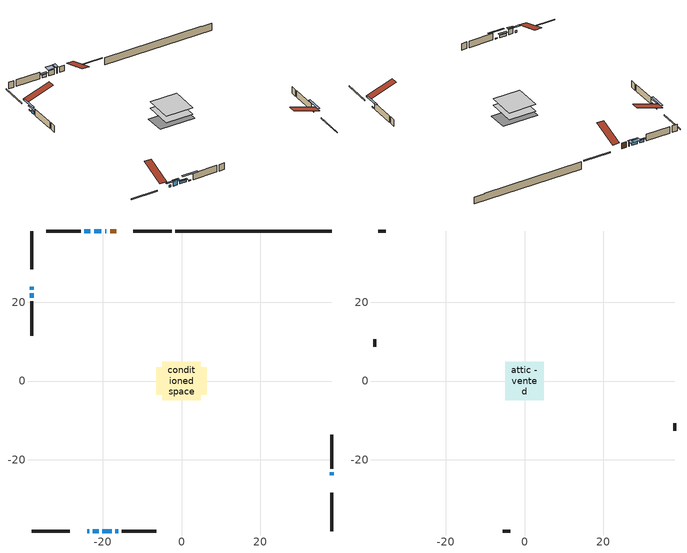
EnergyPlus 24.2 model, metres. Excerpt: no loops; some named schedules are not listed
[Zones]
conditioned space
 floor adiabatic (AdiabaticFloorConstruction): -4.91,-4.91 -4.91,4.91 4.91,4.91 4.91,-4.91 z0.61
 floor foundation (Slab1 construction): -6.37,-3.54 -6.37,3.54 6.37,3.54 6.37,-3.54 z-2.13
 wall outside (RimJoist1 construction): -2.5,38.05 -12.21,38.05 / -38.05,-38.05 -28.35,-38.05 / -38.05,38.05 -38.05,28.35 / 38.05,-38.05 38.05,-28.35 z0.61:0.91
 wall outside (AdiabaticWallConstruction 1): -16.58,38.05 -18.14,38.05 z0.61:2.64
 wall outside (AdiabaticWallConstruction): -19.06,38.05 -19.37,38.05 / -22.53,-38.05 -21.01,-38.05 z0.61:2.64; 38.05,-23.97 38.05,-23.21 / -38.05,23.97 -38.05,23.21 / -16.82,-38.05 -16.05,-38.05 z0.61:0.92; -23.97,-38.05 -23.46,-38.05 z0.61:1.37; -20.08,-38.05 -17.74,-38.05 / -38.05,22.28 -38.05,21.11 z0.61:1.53; -20.3,38.05 -22.18,38.05 z0.61:2.52; -23.11,38.05 -24.69,38.05 z0.61:1.68
 wall outside (Wall1 construction): -25.61,38.05 -34.3,38.05 / -15.12,-38.05 -6.44,-38.05 / -38.05,20.18 -38.05,11.5 / 38.05,-22.28 38.05,-13.59 z0.61:3.05
 wall foundation (FoundationWall1 construction): -1.57,38.05,-2.13 -1.57,38.05,0.61 34.09,38.05,0.61 34.09,38.05,0.43 38.05,38.05,0.43 38.05,38.05,-2.13
 window (WindowConstruction 5): -19.07,38.05 -19.37,38.05 z0.61:2.64
 window (WindowConstruction 8): 38.05,-23.97 38.05,-23.21 z0.61:0.91
 window (WindowConstruction 9): -38.05,23.97 -38.05,23.21 z0.61:0.91
 window (WindowConstruction 6): -23.97,-38.05 -23.46,-38.05 z0.61:1.37
 window (WindowConstruction): -22.53,-38.05 -21.01,-38.05 z0.61:2.64
 window (WindowConstruction 1): -20.08,-38.05 -17.74,-38.05 z0.61:1.52
 window (WindowConstruction 2): -20.3,38.05 -22.18,38.05 z0.61:2.51
 window (WindowConstruction 3): -23.11,38.05 -24.68,38.05 z0.61:1.68
 window (WindowConstruction 4): -38.05,22.28 -38.05,21.11 z0.61:1.52
 window (WindowConstruction 7): -16.82,-38.05 -16.05,-38.05 z0.61:0.91
 door (Door): -16.58,38.05 -18.14,38.05 z0.61:2.64
 ceiling adiabatic (AdiabaticFloorConstruction): 4.91,-4.91 4.91,4.91 -4.91,4.91 -4.91,-4.91 z0.61
attic - vented
 floor to conditioned space (Floor1 construction Reversed): -4.91,-4.91 -4.91,4.91 4.91,4.91 4.91,-4.91 z3.05
 wall outside (Wall2 construction): -35.23,38.05 -37.13,38.05 / -5.51,-38.05 -3.61,-38.05 / -38.05,10.57 -38.05,8.67 / 38.05,-12.66 38.05,-10.77 z0.61:3.05
 roof outside (Roof1 construction): -15.65,38.05,3.05 -15.65,28.49,6.24 -13.13,28.49,6.24 -13.13,38.05,3.05; -24.9,-38.05,3.05 -24.9,-28.49,6.24 -27.42,-28.49,6.24 -27.42,-38.05,3.05; -38.05,24.9,3.05 -28.49,24.9,6.24 -28.49,27.42,6.24 -38.05,27.42,3.05; 38.05,-24.9,3.05 28.49,-24.9,6.24 28.49,-27.42,6.24 38.05,-27.42,3.05
shading: -19.67,38.05 -18.77,38.05 -18.77,39.88 -19.67,39.88 z2.94; 38.05,-20.77 38.05,-26.41 38.66,-26.41 38.66,-20.77 z3.36; -38.05,20.77 -38.05,26.41 -38.66,26.41 -38.66,20.77 z3.36; -22.24,-38.05 -25.19,-38.05 -25.19,-38.66 -22.24,-38.66 z2.59; -20.71,-38.05 -22.83,-38.05 -22.83,-38.66 -20.71,-38.66 z2.94; -17.45,-38.05 -20.38,-38.05 -20.38,-38.66 -17.45,-38.66 z1.82; -22.48,38.05 -20,38.05 -20,39.88 -22.48,39.88 z2.81; -24.98,38.05 -22.81,38.05 -22.81,38.66 -24.98,38.66 z1.98; -38.05,19.89 -38.05,23.5 -38.66,23.5 -38.66,19.89 z2.74; -13.61,-38.05 -19.26,-38.05 -19.26,-38.66 -13.61,-38.66 z3.36
[Building]
Building 1: Terrain=Suburbs
[Site:Location]
Lethbridge CDA_AB: Latitude {deg}=49.7; Longitude {deg}=-112.77; Time Zone {hr}=-7; Elevation {m}=910; Keep Site Location Information=Yes
[Site:GroundTemperature:Shallow]
2.17017, 0.159738, -0.00126401, 0.952787, 4.78277, 8.59492, 11.8998, 13.9934, 14.1713, 12.4685, 9.24786, 5.55266
[Site:WaterMainsTemperature]
Calculation Method=Schedule; Temperature Schedule=mains temperature schedule
[Material] Roughness=Rough; Thermal Absorptance=0.9
Name | Thickness {m} | Conductivity {W/m-K} | Density {kg/m3} | Specific Heat {J/kg-K} | Solar Absorptance | Visible Absorptance
asphalt or fiberglass shingles | 0.00635 | 0.162714 | 1121.4 | 1465.45 | 0.4 | 0.4
ceiling loosefill ins | 0.0846667 | 0.0480833 | 16.02 | 1046.75 | 0.7 | 0.7
ceiling stud and cavity | 0.1397 | 0.26623 | 65.682 | 1177.47 | 0.7 | 0.7
concrete 4.0 in. | 0.1016 | 1.803125 | 2242.8 | 837.4 | 0.7 | 0.7
concrete 8.0 in. | 0.2032 | 1.803125 | 2242.8 | 837.4 | 0.7 | 0.7
door material | 0.04445 | 0.0451087 | 512.64 | 1214.23 | 0.7 | 0.7
exterior vertical ins | 0.0457286 | 0.029427 | 32.04 | 1214.23 | 0.7 | 0.7
floor covering | 0.0127 | 0.0433444 | 54.468 | 1339.84 | 0.6 | 0.6
floor rigid ins; wall rigid ins | 0.512978 | 0.029427 | 32.04 | 1214.23 | 0.7 | 0.7
floor stud and cavity | 0.1397 | 1.75129 | 37.0049 | 1207.88 | 0.7 | 0.7
furniture material conditioned space 1 | 0.1524 | 0.115458 | 640.8 | 1214.23 | 0.6 | 0.6
gypsum board | 0.0127 | 0.160291 | 801 | 837.4 | 0.6 | 0.6
gypsum board 1 | 0.0127 | 0.160291 | 801 | 837.4 | 0.7 | 0.7
osb sheathing 0.5 in. | 0.0127 | 0.115458 | 512.64 | 1214.23 | 0.7 | 0.7
osb sheathing 0.75 in. | 0.01905 | 0.115458 | 512.64 | 1214.23 | 0.7 | 0.7
osb sheathing 2.0 in. | 0.0508 | 0.115458 | 512.64 | 1214.23 | 0.7 | 0.7
rim joist rigid ins | 0.051816 | 0.029427 | 32.04 | 1214.23 | 0.7 | 0.7
rim joist stud and cavity | 0.0508 | 0.0381321 | 125.044 | 1163.47 | 0.6 | 0.6
wall stud and cavity | 0.1397 | 0.100049 | 139.0536 | 1170.24 | 0.7 | 0.7
wall stud and cavity 1 | 0.0889 | 6.1454 | 50.32683 | 1063.81 | 0.6 | 0.6
wall stud and cavity 2 | 0.0889 | 0.380278 | 52.3479 | 1209.89 | 0.7 | 0.7
wall stud and cavity 3 | 0.0889 | 0.391764 | 83.0341 | 1211.67 | 0.7 | 0.7
wood siding | 0.0254 | 0.102417 | 544.68 | 1172.36 | 0.4 | 0.4
wood siding 1 | 0.00254 | 0.102417 | 544.68 | 1172.36 | 0.4 | 0.4
wood siding 2; wood siding 3; wood siding 4 | 0.0254 | 0.102417 | 544.68 | 1172.36 | 0.7 | 0.7
[WindowMaterial:SimpleGlazingSystem]
Name | U-Factor {W/m2-K} | Solar Heat Gain Coefficient
WindowMaterial | 2.79301 | 0.62
WindowMaterial 1 | 2.779381 | 0.54
WindowMaterial 2 | 2.93212 | 0.63
WindowMaterial 3 | 2.78676 | 0.61
WindowMaterial 4 | 2.78052 | 0.57
WindowMaterial 5 | 2.74134 | 0.54
WindowMaterial 6 | 3.05817 | 0.41
WindowMaterial 7 | 3.94962 | 0.35
WindowMaterial 8 | 2.72374 | 0.31
[Construction]
AdiabaticFloorConstruction: floor stud and cavity, floor rigid ins, osb sheathing 0.75 in., floor covering
AdiabaticWallConstruction: wood siding 3, wall rigid ins, wall stud and cavity 2, gypsum board
AdiabaticWallConstruction 1: wood siding 4, wall rigid ins, wall stud and cavity 2, gypsum board
Door: door material
Floor1 construction Reversed: gypsum board, ceiling stud and cavity, ceiling loosefill ins
FoundationWall1 construction: concrete 8.0 in., gypsum board 1
furniture construction conditioned space 1: furniture material conditioned space 1
PartitionWallConstruction: gypsum board, wall stud and cavity 3, gypsum board
RimJoist1 construction: wood siding 2, rim joist rigid ins, osb sheathing 2.0 in., rim joist stud and cavity
Roof1 construction: asphalt or fiberglass shingles
Slab1 construction: concrete 4.0 in.
Wall1 construction: wood siding, osb sheathing 0.5 in., wall stud and cavity, gypsum board
Wall2 construction: wood siding 1, wall stud and cavity 1
WindowConstruction: WindowMaterial
WindowConstruction 1: WindowMaterial 1
WindowConstruction 2: WindowMaterial 2
WindowConstruction 3: WindowMaterial 3
WindowConstruction 4: WindowMaterial 4
WindowConstruction 5: WindowMaterial 5
WindowConstruction 6: WindowMaterial 6
WindowConstruction 7: WindowMaterial 7
WindowConstruction 8; WindowConstruction 9: WindowMaterial 8
[Zone] Multiplier=1; Part of Total Floor Area=Yes
Name | Volume {m3}
attic - vented | 49.8378
conditioned space | 539
[Space]
Name | Zone | Volume {m3}
attic - vented 1 | attic - vented | 49.8378
conditioned space 1 | conditioned space | 539
[ZoneInfiltration:EffectiveLeakageArea]
infil attic - vented 1: Zone or Space=attic - vented 1; Schedule=Always On Discrete; Effective Air Leakage Area {cm2}=3503.27; Stack Coefficient=0.00039116; Wind Coefficient=1.33628e-05
[ZoneMixing]
whole house fan mix: Zone or Space=attic - vented; Schedule=Always On Continuous; Design Flow Rate Calculation Method=Flow/Zone; Design Flow Rate {m3/s}=0; Source Zone or Space=conditioned space
[SurfaceProperty:ExposedFoundationPerimeter]
Slab1: Exposed Perimeter Calculation Method=TotalExposedPerimeter; Total Exposed Perimeter {m}=39.624
[InternalMass] Zone or ZoneList=conditioned space; Space or SpaceList=conditioned space 1
Name | Construction | Surface Area {m2}
furniture mass conditioned space 1 | furniture construction conditioned space 1 | 74.5678
partition wall mass | PartitionWallConstruction | 186.42
[Lights]
interior lighting: Zone or ZoneList or Space or SpaceList=conditioned space 1; Schedule=interior lighting schedule; Design Level Calculation Method=LightingLevel; Lighting Level {W}=343.2; Return Air Fraction=0; Fraction Radiant=0.6; Fraction Visible=0.2; Fraction Replaceable=1
[People]
occupants: Zone or ZoneList or Space or SpaceList=conditioned space 1; Number of People Schedule=occupants schedule; Number of People Calculation Method=People; Number of People=3; Fraction Radiant=0.314171; Sensible Heat Fraction=0.56303; Activity Level Schedule=occupants activity schedule; Carbon Dioxide Generation Rate {m3/s-W}=0; Enable ASHRAE 55 Comfort Warnings=No; Mean Radiant Temperature Calculation Type=EnclosureAveraged
[ElectricEquipment] Zone or ZoneList or Space or SpaceList=conditioned space 1; Design Level Calculation Method=EquipmentLevel
Name | Schedule | Design Level {W} | Fraction Latent | Fraction Radiant | Fraction Lost
clothes dryer | clothes dryer schedule | 140.772 | 0.015 | 0.081 | 0.85
clothes washer | clothes washer schedule | 32.1985 | 0.03 | 0.162 | 0.7
cooking range | cooking range schedule | 215.147 | 0.08 | 0.432 | 0.2
dishwasher | dishwasher schedule | 66.8632 | 0.3 | 0.18 | 0.4
fridge | fridge schedule | 72.9452 | 0 | 0.6 | 0
mech vent bath fan 0 | mech vent bath fan 0 schedule | 50.2 | 0 | 0 | 1
mech vent bath fan 1 | mech vent bath fan 1 schedule | 50.2 | 0 | 0 | 1
mech vent house fan | mech vent house fan schedule | 0 | 0 | 0 | 1
mech vent house fan cfis | mech vent house fan cfis schedule | 0 | 0 | 0 | 0
misc plug loads | misc plug loads schedule | 494.7 | 0.045 | 0.513 | 0.1
whole house fan | Always On Discrete | 0 | 0 | 0 | 1
[OtherEquipment] Zone or ZoneList or Space or SpaceList=conditioned space 1; Design Level Calculation Method=EquipmentLevel
Name | Fuel Type | Schedule | Design Level {W} | Fraction Latent | Fraction Radiant | Fraction Lost
clothes dryer 1 | Electricity | clothes dryer schedule | 0 | 0.015 | 0.081 | 0.85
cooking range 1 | Electricity | cooking range schedule | 0 | 0.08 | 0.432 | 0.2
general water use latent | None | general water use schedule | 62.594 | 1 | 0 | 0
general water use sensible | None | general water use schedule | -61.6891 | 0 | 0.6 | 0
mech vent house fan latent load | None | Always On Discrete | 0 | 1 | 0 | 0
mech vent house fan sensible load | None | Always On Discrete | 0 | 0 | 0 | 0
water heater energy adjustment1 | NaturalGas | Always On Discrete | 0.01 | 0 | 0 | 1
[ZoneInfiltration:DesignFlowRate] Zone or ZoneList or Space or SpaceList=conditioned space 1; Schedule=Always On Discrete; Design Flow Rate Calculation Method=Flow/Zone; Design Flow Rate {m3/s}=0
infil flow; natural vent flow; whole house fan flow
[AvailabilityManager:Scheduled]
furnace airloop Availability Manager: Schedule=Always On Discrete
[Foundation:Kiva]
Foundation Kiva 1: Initial Indoor Air Temperature {C}=18; Wall Height Above Grade {m}=0.609996; Wall Depth Below Slab {m}=0.2032; Custom Block Material Name 1=exterior vertical ins; Custom Block Depth 1 {m}=2.74; Custom Block X Position 1 {m}=0.2159; Custom Block Z Position 1 {m}=0
[Foundation:Kiva:Settings]
Soil Conductivity {W/m-K}=0.849921; Soil Density {kg/m3}=1842.3; Soil Specific Heat {J/kg-K}=418.7; Ground Solar Absorptivity=0.9; Ground Thermal Absorptivity=0.9; Ground Surface Roughness {m}=0.03; Far-Field Width {m}=40; Deep-Ground Boundary Condition=ZeroFlux; Deep-Ground Depth {m}=40; Minimum Cell Dimension {m}=0.2; Maximum Cell Growth Coefficient=3; Simulation Timestep=Timestep
[Exterior:Lights]
exterior lighting: Schedule=exterior lighting schedule; Design Level {W}=75.6
[EnergyManagementSystem:GlobalVariable]
furnace_airloop_Fan_RTF
infil_program_Qfan
infil_program_Qinf
natural_vent_program_Qnv
natural_vent_program_Qwhf
[EnergyManagementSystem:Sensor]
Name | Output:Variable or Output:Meter Index Key | Output:Variable or Output:Meter
airflow_gain | infil flow | Infiltration Sensible Heat Gain Energy
airflow_gain_1 | natural vent flow | Infiltration Sensible Heat Gain Energy
airflow_gain_2 | whole house fan flow | Infiltration Sensible Heat Gain Energy
airflow_loss | infil flow | Infiltration Sensible Heat Loss Energy
airflow_loss_1 | natural vent flow | Infiltration Sensible Heat Loss Energy
airflow_loss_2 | whole house fan flow | Infiltration Sensible Heat Loss Energy
clg_load_cond |  | Cooling:EnergyTransfer:Zone:CONDITIONED SPACE
clg_sp_s; clg_sp_s_1 | cooling setpoint | Schedule Value
clothes_dryer_exhaust_0_sch_s | clothes dryer exhaust 0 schedule | Schedule Value
cool_season | cooling season schedule | Schedule Value
htg_load_cond |  | Heating:EnergyTransfer:Zone:CONDITIONED SPACE
htg_sp_s; htg_sp_s_1 | heating setpoint | Schedule Value
ig_ee_conv | clothes dryer | Electric Equipment Convective Heating Energy
ig_ee_conv_2 | cooking range | Electric Equipment Convective Heating Energy
ig_ee_conv_4 | fridge | Electric Equipment Convective Heating Energy
ig_ee_conv_5 | misc plug loads | Electric Equipment Convective Heating Energy
ig_ee_conv_6 | whole house fan | Electric Equipment Convective Heating Energy
ig_ee_rad | clothes dryer | Electric Equipment Radiant Heating Energy
ig_ee_rad_2 | cooking range | Electric Equipment Radiant Heating Energy
ig_ee_rad_4 | fridge | Electric Equipment Radiant Heating Energy
ig_ee_rad_5 | misc plug loads | Electric Equipment Radiant Heating Energy
ig_ee_rad_6 | whole house fan | Electric Equipment Radiant Heating Energy
ig_lgt_conv | interior lighting | Lights Convective Heating Energy
ig_lgt_rad | interior lighting | Lights Radiant Heating Energy
ig_lgt_vis | interior lighting | Lights Visible Radiation Heating Energy
ig_oe_conv | clothes dryer 1 | Other Equipment Convective Heating Energy
ig_oe_conv_1 | cooking range 1 | Other Equipment Convective Heating Energy
ig_oe_conv_2 | general water use latent | Other Equipment Convective Heating Energy
ig_oe_conv_3 | general water use sensible | Other Equipment Convective Heating Energy
ig_oe_conv_4 | water heater energy adjustment1 | Other Equipment Convective Heating Energy
ig_oe_rad | clothes dryer 1 | Other Equipment Radiant Heating Energy
ig_oe_rad_1 | cooking range 1 | Other Equipment Radiant Heating Energy
ig_oe_rad_2 | general water use latent | Other Equipment Radiant Heating Energy
ig_oe_rad_3 | general water use sensible | Other Equipment Radiant Heating Energy
ig_oe_rad_4 | water heater energy adjustment1 | Other Equipment Radiant Heating Energy
ig_ppl_conv | occupants | People Convective Heating Energy
ig_ppl_rad | occupants | People Radiant Heating Energy
im_conv | furniture mass conditioned space 1 | Surface Inside Face Convection Heat Gain Energy
im_conv_1 | partition wall mass | Surface Inside Face Convection Heat Gain Energy
im_ig | furniture mass conditioned space 1 | Surface Inside Face Internal Gains Radiation Heat Gain Energy
im_ig_1 | partition wall mass | Surface Inside Face Internal Gains Radiation Heat Gain Energy
im_lgt | furniture mass conditioned space 1 | Surface Inside Face Lights Radiation Heat Gain Energy
im_lgt_1 | partition wall mass | Surface Inside Face Lights Radiation Heat Gain Energy
im_sol | furniture mass conditioned space 1 | Surface Inside Face Solar Radiation Heat Gain Energy
im_sol_1 | partition wall mass | Surface Inside Face Solar Radiation Heat Gain Energy
im_surf | furniture mass conditioned space 1 | Surface Inside Face Net Surface Thermal Radiation Heat Gain Energy
im_surf_1 | partition wall mass | Surface Inside Face Net Surface Thermal Radiation Heat Gain Energy
mech_vent_bath_fan_0_sch_s | mech vent bath fan 0 schedule | Schedule Value
mech_vent_bath_fan_1_sch_s | mech vent bath fan 1 schedule | Schedule Value
mv_conv | mech vent bath fan 0 | Electric Equipment Convective Heating Energy
mv_conv_1 | mech vent bath fan 1 | Electric Equipment Convective Heating Energy
mv_conv_2 | mech vent house fan | Electric Equipment Convective Heating Energy
mv_conv_3 | mech vent house fan cfis | Electric Equipment Convective Heating Energy
mv_conv_4 | mech vent house fan latent load | Other Equipment Convective Heating Energy
mv_conv_5 | mech vent house fan sensible load | Other Equipment Convective Heating Energy
mv_rad | mech vent bath fan 0 | Electric Equipment Radiant Heating Energy
mv_rad_1 | mech vent bath fan 1 | Electric Equipment Radiant Heating Energy
mv_rad_2 | mech vent house fan | Electric Equipment Radiant Heating Energy
mv_rad_3 | mech vent house fan cfis | Electric Equipment Radiant Heating Energy
mv_rad_4 | mech vent house fan latent load | Other Equipment Radiant Heating Energy
mv_rad_5 | mech vent house fan sensible load | Other Equipment Radiant Heating Energy
natural_vent_s | natural vent schedule | Schedule Value
out_pb_s |  | Site Outdoor Air Barometric Pressure
out_wt_s |  | Site Outdoor Air Humidity Ratio
site_vw_s |  | Site Wind Speed
ss_back_out | Window1 | Surface Window Shortwave from Zone Back Out Window Heat Transfer Rate
ss_back_out_1 | Window10 | Surface Window Shortwave from Zone Back Out Window Heat Transfer Rate
ss_back_out_2 | Window11 | Surface Window Shortwave from Zone Back Out Window Heat Transfer Rate
ss_back_out_3 | Window2 | Surface Window Shortwave from Zone Back Out Window Heat Transfer Rate
ss_back_out_4 | Window3 | Surface Window Shortwave from Zone Back Out Window Heat Transfer Rate
ss_back_out_5 | Window4 | Surface Window Shortwave from Zone Back Out Window Heat Transfer Rate
ss_back_out_6 | Window6 | Surface Window Shortwave from Zone Back Out Window Heat Transfer Rate
ss_back_out_7 | Window7 | Surface Window Shortwave from Zone Back Out Window Heat Transfer Rate
ss_back_out_8 | Window8 | Surface Window Shortwave from Zone Back Out Window Heat Transfer Rate
ss_back_out_9 | Window9 | Surface Window Shortwave from Zone Back Out Window Heat Transfer Rate
ss_conv | Door1 | Surface Inside Face Convection Heat Gain Energy
ss_conv_1 | Window1 | Surface Inside Face Convection Heat Gain Energy
ss_conv_10 | Window9 | Surface Inside Face Convection Heat Gain Energy
ss_conv_2 | Window10 | Surface Inside Face Convection Heat Gain Energy
ss_conv_3 | Window11 | Surface Inside Face Convection Heat Gain Energy
ss_conv_4 | Window2 | Surface Inside Face Convection Heat Gain Energy
ss_conv_5 | Window3 | Surface Inside Face Convection Heat Gain Energy
ss_conv_6 | Window4 | Surface Inside Face Convection Heat Gain Energy
ss_conv_7 | Window6 | Surface Inside Face Convection Heat Gain Energy
ss_conv_8 | Window7 | Surface Inside Face Convection Heat Gain Energy
ss_conv_9 | Window8 | Surface Inside Face Convection Heat Gain Energy
ss_ig | Door1 | Surface Inside Face Internal Gains Radiation Heat Gain Energy
ss_ig_1 | Window1 | Surface Inside Face Internal Gains Radiation Heat Gain Energy
ss_ig_10 | Window9 | Surface Inside Face Internal Gains Radiation Heat Gain Energy
ss_ig_2 | Window10 | Surface Inside Face Internal Gains Radiation Heat Gain Energy
ss_ig_3 | Window11 | Surface Inside Face Internal Gains Radiation Heat Gain Energy
ss_ig_4 | Window2 | Surface Inside Face Internal Gains Radiation Heat Gain Energy
ss_ig_5 | Window3 | Surface Inside Face Internal Gains Radiation Heat Gain Energy
ss_ig_6 | Window4 | Surface Inside Face Internal Gains Radiation Heat Gain Energy
ss_ig_7 | Window6 | Surface Inside Face Internal Gains Radiation Heat Gain Energy
ss_ig_8 | Window7 | Surface Inside Face Internal Gains Radiation Heat Gain Energy
ss_ig_9 | Window8 | Surface Inside Face Internal Gains Radiation Heat Gain Energy
ss_lgt | Door1 | Surface Inside Face Lights Radiation Heat Gain Energy
ss_sol | Door1 | Surface Inside Face Solar Radiation Heat Gain Energy
ss_surf | Door1 | Surface Inside Face Net Surface Thermal Radiation Heat Gain Energy
ss_surf_1 | Window1 | Surface Inside Face Net Surface Thermal Radiation Heat Gain Energy
ss_surf_10 | Window9 | Surface Inside Face Net Surface Thermal Radiation Heat Gain Energy
ss_surf_2 | Window10 | Surface Inside Face Net Surface Thermal Radiation Heat Gain Energy
ss_surf_3 | Window11 | Surface Inside Face Net Surface Thermal Radiation Heat Gain Energy
ss_surf_4 | Window2 | Surface Inside Face Net Surface Thermal Radiation Heat Gain Energy
ss_surf_5 | Window3 | Surface Inside Face Net Surface Thermal Radiation Heat Gain Energy
ss_surf_6 | Window4 | Surface Inside Face Net Surface Thermal Radiation Heat Gain Energy
ss_surf_7 | Window6 | Surface Inside Face Net Surface Thermal Radiation Heat Gain Energy
ss_surf_8 | Window7 | Surface Inside Face Net Surface Thermal Radiation Heat Gain Energy
ss_surf_9 | Window8 | Surface Inside Face Net Surface Thermal Radiation Heat Gain Energy
ss_trans_in | Window1 | Surface Window Transmitted Solar Radiation Rate
ss_trans_in_1 | Window10 | Surface Window Transmitted Solar Radiation Rate
ss_trans_in_2 | Window11 | Surface Window Transmitted Solar Radiation Rate
ss_trans_in_3 | Window2 | Surface Window Transmitted Solar Radiation Rate
ss_trans_in_4 | Window3 | Surface Window Transmitted Solar Radiation Rate
ss_trans_in_5 | Window4 | Surface Window Transmitted Solar Radiation Rate
ss_trans_in_6 | Window6 | Surface Window Transmitted Solar Radiation Rate
ss_trans_in_7 | Window7 | Surface Window Transmitted Solar Radiation Rate
ss_trans_in_8 | Window8 | Surface Window Transmitted Solar Radiation Rate
ss_trans_in_9 | Window9 | Surface Window Transmitted Solar Radiation Rate
ss_trans_out | Window1 | Surface Inside Face Initial Transmitted Diffuse Transmitted Out Window Solar Radiation Rate
ss_trans_out_1 | Window10 | Surface Inside Face Initial Transmitted Diffuse Transmitted Out Window Solar Radiation Rate
ss_trans_out_2 | Window11 | Surface Inside Face Initial Transmitted Diffuse Transmitted Out Window Solar Radiation Rate
ss_trans_out_3 | Window2 | Surface Inside Face Initial Transmitted Diffuse Transmitted Out Window Solar Radiation Rate
ss_trans_out_4 | Window3 | Surface Inside Face Initial Transmitted Diffuse Transmitted Out Window Solar Radiation Rate
ss_trans_out_5 | Window4 | Surface Inside Face Initial Transmitted Diffuse Transmitted Out Window Solar Radiation Rate
ss_trans_out_6 | Window6 | Surface Inside Face Initial Transmitted Diffuse Transmitted Out Window Solar Radiation Rate
ss_trans_out_7 | Window7 | Surface Inside Face Initial Transmitted Diffuse Transmitted Out Window Solar Radiation Rate
ss_trans_out_8 | Window8 | Surface Inside Face Initial Transmitted Diffuse Transmitted Out Window Solar Radiation Rate
ss_trans_out_9 | Window9 | Surface Inside Face Initial Transmitted Diffuse Transmitted Out Window Solar Radiation Rate
s_conv | Floor1 | Surface Inside Face Convection Heat Gain Energy
s_conv_1 | FoundationWall1 | Surface Inside Face Convection Heat Gain Energy
s_conv_10 | Wall1:180 | Surface Inside Face Convection Heat Gain Energy
s_conv_11 | Wall1:270 | Surface Inside Face Convection Heat Gain Energy
s_conv_12 | Wall1:90 | Surface Inside Face Convection Heat Gain Energy
s_conv_2 | inferred conditioned ceiling | Surface Inside Face Convection Heat Gain Energy
s_conv_3 | inferred conditioned floor | Surface Inside Face Convection Heat Gain Energy
s_conv_4 | RimJoist1:0 | Surface Inside Face Convection Heat Gain Energy
s_conv_5 | RimJoist1:180 | Surface Inside Face Convection Heat Gain Energy
s_conv_6 | RimJoist1:270 | Surface Inside Face Convection Heat Gain Energy
s_conv_7 | RimJoist1:90 | Surface Inside Face Convection Heat Gain Energy
s_conv_8 | Slab1 | Surface Inside Face Convection Heat Gain Energy
s_conv_9 | Wall1:0 | Surface Inside Face Convection Heat Gain Energy
s_ig | Floor1 | Surface Inside Face Internal Gains Radiation Heat Gain Energy
s_ig_1 | FoundationWall1 | Surface Inside Face Internal Gains Radiation Heat Gain Energy
s_ig_10 | Wall1:180 | Surface Inside Face Internal Gains Radiation Heat Gain Energy
s_ig_11 | Wall1:270 | Surface Inside Face Internal Gains Radiation Heat Gain Energy
s_ig_12 | Wall1:90 | Surface Inside Face Internal Gains Radiation Heat Gain Energy
s_ig_2 | inferred conditioned ceiling | Surface Inside Face Internal Gains Radiation Heat Gain Energy
s_ig_3 | inferred conditioned floor | Surface Inside Face Internal Gains Radiation Heat Gain Energy
s_ig_4 | RimJoist1:0 | Surface Inside Face Internal Gains Radiation Heat Gain Energy
s_ig_5 | RimJoist1:180 | Surface Inside Face Internal Gains Radiation Heat Gain Energy
s_ig_6 | RimJoist1:270 | Surface Inside Face Internal Gains Radiation Heat Gain Energy
s_ig_7 | RimJoist1:90 | Surface Inside Face Internal Gains Radiation Heat Gain Energy
s_ig_8 | Slab1 | Surface Inside Face Internal Gains Radiation Heat Gain Energy
s_ig_9 | Wall1:0 | Surface Inside Face Internal Gains Radiation Heat Gain Energy
s_lgt | Floor1 | Surface Inside Face Lights Radiation Heat Gain Energy
s_lgt_1 | FoundationWall1 | Surface Inside Face Lights Radiation Heat Gain Energy
s_lgt_10 | Wall1:180 | Surface Inside Face Lights Radiation Heat Gain Energy
s_lgt_11 | Wall1:270 | Surface Inside Face Lights Radiation Heat Gain Energy
s_lgt_12 | Wall1:90 | Surface Inside Face Lights Radiation Heat Gain Energy
s_lgt_2 | inferred conditioned ceiling | Surface Inside Face Lights Radiation Heat Gain Energy
s_lgt_3 | inferred conditioned floor | Surface Inside Face Lights Radiation Heat Gain Energy
s_lgt_4 | RimJoist1:0 | Surface Inside Face Lights Radiation Heat Gain Energy
